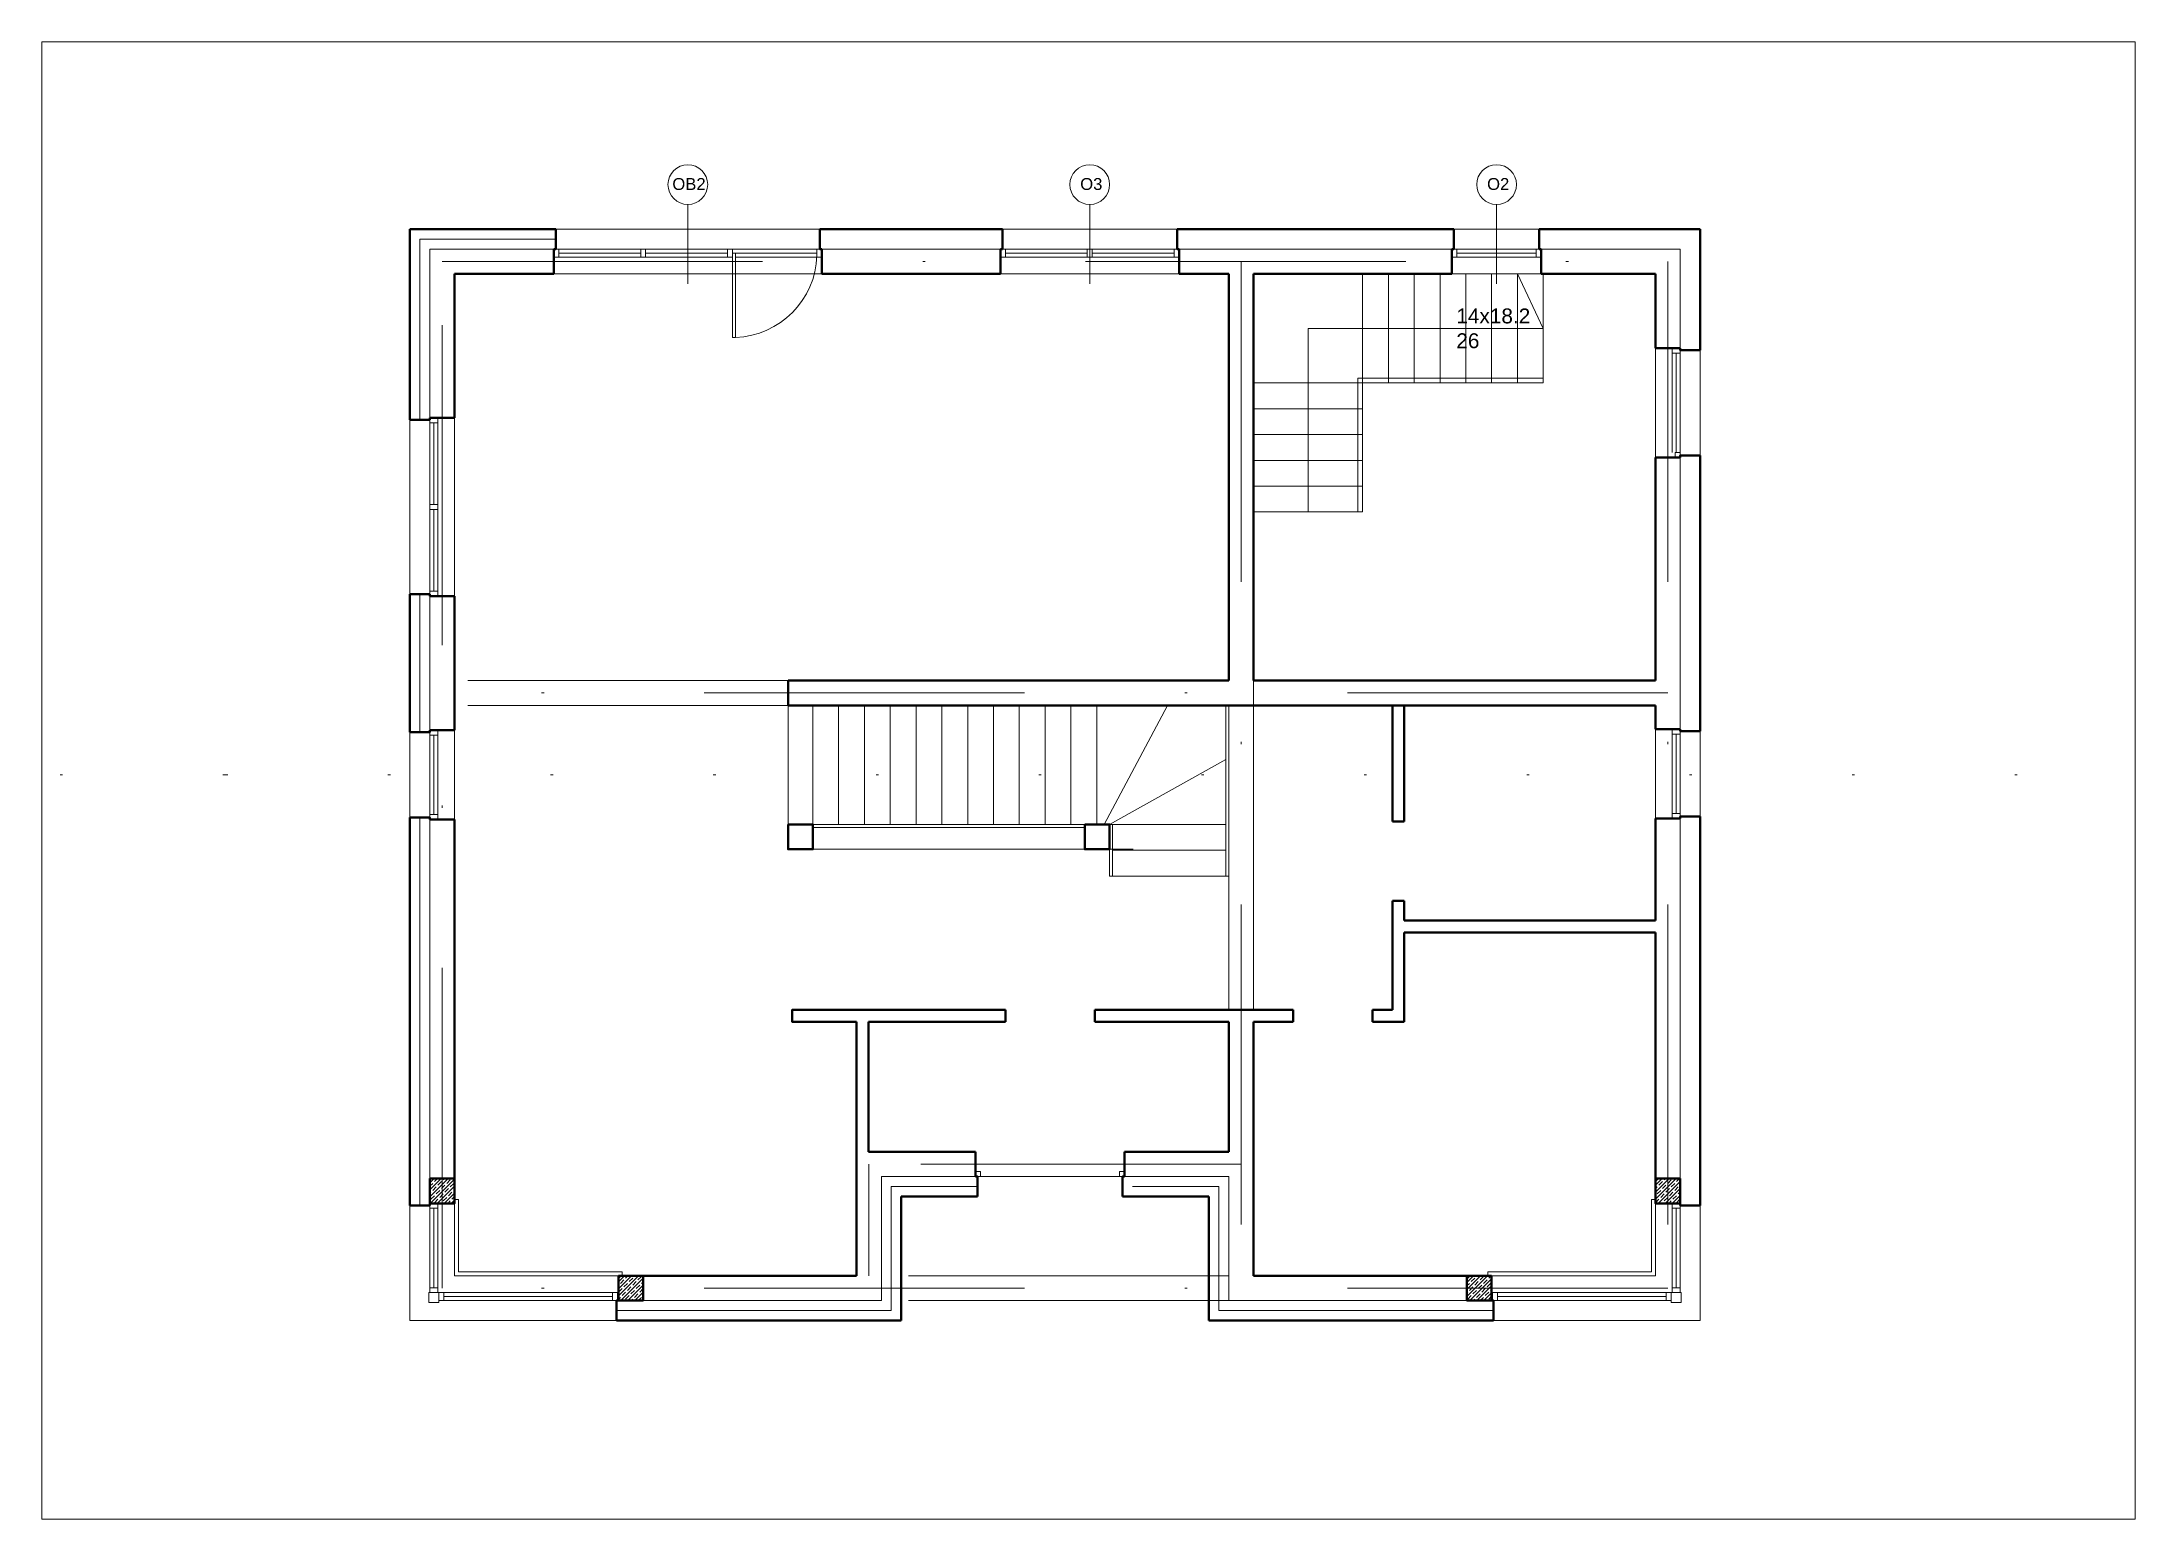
# Paper-space layout 'Layout1' of a CAD drawing. Header units: millimetres. Extents: x -4 to 415, y -20 to 275.
# The model-space entities are those that its viewports show. They can reach past a viewport. Long polylines and large blocks are cut down to what shows.
import ezdxf

# ---------------------------------------------------------------- set-up
doc = ezdxf.new("R2010")
doc.units = ezdxf.units.MM
for name, pattern in [('DASHDOT', [25.4, 12.7, -6.35, 0, -6.35]), ('DASHED', [19.05, 12.7, -6.35]), ('DOT', [6.35, 0, -6.35])]:
    doc.linetypes.add(name, pattern=pattern)
for name, color, linetype, lineweight in [('A-murowane', 6, 'Continuous', 50), ('A-osie', 7, 'DASHDOT', 5), ('A-p.widokowa', 5, 'Continuous', 15), ('A-pod', 5, 'DASHED', 15), ('A-schody', 2, 'Continuous', 0), ('A-stolarka', 1, 'Continuous', 5), ('A-w.ocieplenie', 4, 'BATTING', 5), ('A-wykończenie', 4, 'Continuous', 5), ('B-linia przekrojowa', 40, 'DOT', 20), ('B-materiały', 9, 'Continuous', 0), ('B-opis', 7, 'Continuous', 0)]:
    doc.layers.add(name, color=color, linetype=linetype, lineweight=lineweight)
doc.styles.get("Standard").update_dxf_attribs({"font": 'arial.ttf'})
doc.linetypes.add('BATTING', pattern='A,0.00254,-2.54,[134,ltypeshp.shx,S=2.54,R=0,X=-2.54,Y=0],-5.08,[134,ltypeshp.shx,S=2.54,R=180,X=2.54,Y=0],-2.54', length=10.16254)

# ---------------------------------------------------------------- blocks, each defined once
blk = doc.blocks.new('A$C7FE075C5')
at = {"layer": 'A-stolarka'}
for p, q in [((-5, 0), (-85, 0)), ((-85, -4), (-5, -4)), ((-85, -8), (-5, -8))]:
    blk.add_line(p, q, dxfattribs=at)
for points in [[(-90, 0), (-85, 0), (-85, -8), (-90, -8), (-90, 0)], [(-5, 0), (0, 0), (0, -8), (-5, -8), (-5, 0)]]:
    blk.add_lwpolyline(points, dxfattribs=at)
blk = doc.blocks.new('A$C77EB5EB5')
at = {"layer": 'A-stolarka'}
for p, q in [((-5, 0), (-175, 0)), ((-175, -4), (-92.5, -4)), ((-175, -8), (-92.5, -8)), ((-87.5, -4), (-5, -4)), ((-87.5, -8), (-5, -8))]:
    blk.add_line(p, q, dxfattribs=at)
for points in [[(-180, 0), (-175, 0), (-175, -8), (-180, -8), (-180, 0)], [(-92.5, 0), (-87.5, 0), (-87.5, -8), (-92.5, -8), (-92.5, 0)], [(-5, 0), (0, 0), (0, -8), (-5, -8), (-5, 0)]]:
    blk.add_lwpolyline(points, dxfattribs=at)
blk = doc.blocks.new('A$C116A1207')
at = {"layer": 'A-stolarka'}
for p, q in [((-8, -5), (-8, -105)), ((-4, -5), (-4, -105)), ((0, -105), (0, -5))]:
    blk.add_line(p, q, dxfattribs=at)
for points in [[(0, 0), (0, -5), (-8, -5), (-8, 0), (0, 0)], [(0, -105), (0, -110), (-5, -110), (-5, -105), (0, -105)]]:
    blk.add_lwpolyline(points, dxfattribs=at)
blk = doc.blocks.new('A$C386A056A')
at = {"layer": 'A-stolarka'}
for p, q in [((-25, 0), (-25, -90)), ((-17, 0), (-17, -90)), ((-25, -5), (-17, -5)), ((-21, -5), (-21, -85)), ((-25, -85), (-17, -85))]:
    blk.add_line(p, q, dxfattribs=at)
blk = doc.blocks.new('A$C6DA452C0')
at = {"layer": 'A-stolarka'}
for p, q in [((175, 8), (5, 8)), ((175, 4), (5, 4)), ((5, 0), (175, 0))]:
    blk.add_line(p, q, dxfattribs=at)
for points in [[(5, 0), (0, 0), (0, 8), (5, 8), (5, 0)], [(180, 0), (175, 0), (175, 8), (180, 8), (180, 0)]]:
    blk.add_lwpolyline(points, dxfattribs=at)

msp = doc.modelspace()

# ---------------------------------------------------------------- hatches: boundary and pattern name
at = {"layer": 'B-materiały'}
h = msp.add_hatch(dxfattribs=at)
h.set_pattern_fill('JIS_STN_1E', color=256, scale=5)
h.paths.add_polyline_path([(3078.3, 3096.7), (3078.3, 3071.7), (3103.3, 3071.7), (3103.3, 3096.7)])
h = msp.add_hatch(dxfattribs=at)
h.set_pattern_fill('JIS_STN_1E', color=256, scale=5)
h.paths.add_polyline_path([(4338.3, 3096.7), (4338.3, 3071.7), (4313.3, 3071.7), (4313.3, 3096.7)])
h = msp.add_hatch(dxfattribs=at)
h.set_pattern_fill('JIS_STN_1E', color=256, scale=5)
h.paths.add_polyline_path([(3268.3, 2998.7), (3268.3, 2973.7), (3293.3, 2973.7), (3293.3, 2998.7)])
h = msp.add_hatch(dxfattribs=at)
h.set_pattern_fill('JIS_STN_1E', color=256, scale=5)
h.paths.add_polyline_path([(4148.3, 2998.7), (4148.3, 2973.7), (4123.3, 2973.7), (4123.3, 2998.7)])

# ---------------------------------------------------------------- linework, layer by layer
at = {"layer": 'A-murowane'}
for p, q in [((3058.3, 4053.7), (3205.3, 4053.7)), ((3058.3, 3861.7), (3058.3, 4053.7)), ((3471.3, 4053.7), (3655.3, 4053.7)), ((3831.3, 4053.7), (4110.3, 4053.7)), ((4196.3, 4053.7), (4358.3, 4053.7)), ((4358.3, 4053.7), (4358.3, 3931.7)), ((3203.3, 4008.7), (3203.3, 4033.7)), ((3473.3, 4008.7), (3473.3, 4033.7)), ((3653.3, 4008.7), (3653.3, 4033.7)), ((3833.3, 4008.7), (3833.3, 4033.7)), ((4108.3, 4008.7), (4108.3, 4033.7)), ((4198.3, 4008.7), (4198.3, 4033.7)), ((3103.3, 4008.7), (3203.3, 4008.7)), ((3103.3, 3863.7), (3103.3, 4008.7)), ((3473.3, 4008.7), (3653.3, 4008.7)), ((3833.3, 4008.7), (3883.3, 4008.7)), ((3883.3, 4008.7), (3883.3, 3598.7)), ((3908.3, 4008.7), (4108.3, 4008.7)), ((3908.3, 4008.7), (3908.3, 3598.7)), ((4198.3, 4008.7), (4313.3, 4008.7)), ((4313.3, 4008.7), (4313.3, 3933.7)), ((4313.3, 3933.7), (4338.3, 3933.7)), ((3078.3, 3863.7), (3103.3, 3863.7)), ((4313.3, 3823.7), (4338.3, 3823.7)), ((4313.3, 3823.7), (4313.3, 3598.7)), ((4358.3, 3825.7), (4358.3, 3547.7)), ((3058.3, 3546.7), (3058.3, 3685.7)), ((3078.3, 3683.7), (3103.3, 3683.7)), ((3103.3, 3548.7), (3103.3, 3683.7)), ((3439.3, 3598.7), (3883.3, 3598.7)), ((3439.3, 3573.7), (3439.3, 3598.7)), ((4313.3, 3598.7), (3908.3, 3598.7)), ((4313.3, 3573.7), (3439.3, 3573.7)), ((4048.3, 3573.7), (4048.3, 3456.7)), ((4060.3, 3573.7), (4060.3, 3456.7)), ((4313.3, 3573.7), (4313.3, 3549.7)), ((3078.3, 3548.7), (3103.3, 3548.7)), ((4313.3, 3549.7), (4338.3, 3549.7)), ((4338.3, 3549.7), (4338.3, 3547.7)), ((4338.3, 3547.7), (4358.3, 3547.7)), ((3058.3, 3069.7), (3058.3, 3460.7)), ((4313.3, 3459.7), (4338.3, 3459.7)), ((4313.3, 3459.7), (4313.3, 3356.7)), ((4338.3, 3461.7), (4358.3, 3461.7)), ((4338.3, 3459.7), (4338.3, 3461.7)), ((4358.3, 3069.7), (4358.3, 3461.7)), ((3078.3, 3458.7), (3103.3, 3458.7)), ((3103.3, 3071.7), (3103.3, 3458.7)), ((4048.3, 3456.7), (4060.3, 3456.7)), ((4048.3, 3376.7), (4060.3, 3376.7)), ((4048.3, 3376.7), (4048.3, 3266.7)), ((4060.3, 3376.7), (4060.3, 3356.7)), ((4060.3, 3356.7), (4313.3, 3356.7)), ((4060.3, 3344.7), (4313.3, 3344.7)), ((4060.3, 3344.7), (4060.3, 3254.7)), ((4313.3, 3344.7), (4313.3, 3096.7)), ((3658.3, 3266.7), (3443.3, 3266.7)), ((3508.3, 3254.7), (3508.3, 2998.7)), ((3520.3, 3254.7), (3520.3, 3123.7)), ((3658.3, 3254.7), (3520.3, 3254.7)), ((3658.3, 3266.7), (3658.3, 3254.7)), ((3948.3, 3266.7), (3748.3, 3266.7)), ((3748.3, 3266.7), (3748.3, 3254.7)), ((3883.3, 3254.7), (3748.3, 3254.7)), ((3883.3, 3254.7), (3883.3, 3123.7)), ((3908.3, 3254.7), (3908.3, 2998.7)), ((3948.3, 3254.7), (3908.3, 3254.7)), ((3948.3, 3266.7), (3948.3, 3254.7)), ((4048.3, 3266.7), (4028.3, 3266.7)), ((4028.3, 3266.7), (4028.3, 3254.7)), ((4060.3, 3254.7), (4028.3, 3254.7)), ((3628.3, 3123.7), (3520.3, 3123.7)), ((3628.3, 3123.7), (3628.3, 3098.7)), ((3778.3, 3123.7), (3778.3, 3098.7)), ((3883.3, 3123.7), (3778.3, 3123.7)), ((3103.3, 3071.7), (3078.3, 3071.7)), ((3630.3, 3078.7), (3553.3, 3078.7)), ((3553.3, 3078.7), (3553.3, 2953.7)), ((3863.3, 3078.7), (3776.3, 3078.7)), ((3863.3, 3078.7), (3863.3, 2953.7)), ((4313.3, 3071.7), (4338.3, 3071.7)), ((3508.3, 2998.7), (3268.3, 2998.7)), ((3268.3, 2973.7), (3268.3, 2998.7)), ((4123.3, 2998.7), (3908.3, 2998.7)), ((3553.3, 2953.7), (3266.3, 2953.7)), ((3863.3, 2953.7), (4150.3, 2953.7))]:
    msp.add_line(p, q, dxfattribs=at)
for points in [[(3203.3, 4033.7), (3205.3, 4033.7), (3205.3, 4053.7)], [(3471.3, 4053.7), (3471.3, 4033.7), (3473.3, 4033.7)], [(3655.3, 4053.7), (3655.3, 4033.7), (3653.3, 4033.7)], [(3831.3, 4053.7), (3831.3, 4033.7), (3833.3, 4033.7)], [(4108.3, 4033.7), (4110.3, 4033.7), (4110.3, 4053.7)], [(4196.3, 4053.7), (4196.3, 4033.7), (4198.3, 4033.7)], [(4338.3, 3933.7), (4338.3, 3931.7), (4358.3, 3931.7)], [(3078.3, 3863.7), (3078.3, 3861.7), (3058.3, 3861.7)], [(4338.3, 3823.7), (4338.3, 3825.7), (4358.3, 3825.7)], [(3078.3, 3683.7), (3078.3, 3685.7), (3058.3, 3685.7)], [(3078.3, 3548.7), (3078.3, 3546.7), (3058.3, 3546.7)], [(3058.3, 3460.7), (3078.3, 3460.7), (3078.3, 3458.7)], [(3508.3, 3254.7), (3443.3, 3254.7), (3443.3, 3266.7), (3508.3, 3266.7)], [(3630.3, 3078.7), (3630.3, 3098.7), (3628.3, 3098.7)], [(3776.3, 3078.7), (3776.3, 3098.7), (3778.3, 3098.7)], [(3078.3, 3071.7), (3078.3, 3069.7), (3058.3, 3069.7)], [(4338.3, 3071.7), (4338.3, 3069.7), (4358.3, 3069.7)], [(3268.3, 2973.7), (3266.3, 2973.7), (3266.3, 2953.7)], [(4148.3, 2973.7), (4150.3, 2973.7), (4150.3, 2953.7)]]:
    msp.add_lwpolyline(points, dxfattribs=at)
for points in [[(3439.3, 3453.7), (3439.3, 3428.7), (3464.3, 3428.7), (3464.3, 3453.7)], [(3738.3, 3453.7), (3738.3, 3428.7), (3763.3, 3428.7), (3763.3, 3453.7)], [(3078.3, 3096.7), (3078.3, 3071.7), (3103.3, 3071.7), (3103.3, 3096.7)], [(4338.3, 3096.7), (4338.3, 3071.7), (4313.3, 3071.7), (4313.3, 3096.7)], [(3268.3, 2998.7), (3268.3, 2973.7), (3293.3, 2973.7), (3293.3, 2998.7)], [(4148.3, 2998.7), (4148.3, 2973.7), (4123.3, 2973.7), (4123.3, 2998.7)]]:
    msp.add_lwpolyline(points, close=True, dxfattribs=at)
at = {"layer": 'A-osie'}
for p, q in [((3090.8, 2986.2), (3090.8, 4021.2)), ((3090.8, 4021.2), (4325.8, 4021.2)), ((3895.8, 4021.2), (3895.8, 2986.2)), ((4325.8, 4021.2), (4325.8, 2986.2)), ((4325.8, 3586.2), (3090.8, 3586.2)), ((3895.8, 3111.2), (3520.8, 3111.2)), ((3520.8, 3111.2), (3520.8, 2998.7)), ((4325.8, 2986.2), (3090.8, 2986.2))]:
    msp.add_line(p, q, dxfattribs=at)
at = {"layer": 'A-p.widokowa'}
for points in [[(3107.3, 3002.7), (3107.3, 3075.7), (3103.3, 3075.7)], [(4309.3, 3002.7), (4309.3, 3075.7), (4313.3, 3075.7)], [(3107.3, 3002.7), (3272.3, 3002.7), (3272.3, 2998.7)], [(4309.3, 3002.7), (4144.3, 3002.7), (4144.3, 2998.7)]]:
    msp.add_lwpolyline(points, dxfattribs=at)
at = {"layer": 'A-pod'}
for p, q in [((3205.3, 4053.7), (3471.3, 4053.7)), ((3655.3, 4053.7), (3831.3, 4053.7)), ((4110.3, 4053.7), (4196.3, 4053.7)), ((3203.3, 4008.7), (3473.3, 4008.7)), ((3653.3, 4008.7), (3833.3, 4008.7)), ((4108.3, 4008.7), (4198.3, 4008.7)), ((4313.3, 3933.7), (4313.3, 3823.7)), ((4358.3, 3825.7), (4358.3, 3931.7)), ((3058.3, 3685.7), (3058.3, 3861.7)), ((3103.3, 3863.7), (3103.3, 3683.7)), ((3439.3, 3598.7), (3103.3, 3598.7)), ((3439.3, 3573.7), (3103.3, 3573.7)), ((3439.3, 3453.7), (3439.3, 3573.7)), ((3464.3, 3453.7), (3464.3, 3573.7)), ((3883.3, 3573.7), (3883.3, 3266.7)), ((3908.3, 3573.7), (3908.3, 3266.7)), ((3058.3, 3460.7), (3058.3, 3546.7)), ((3103.3, 3458.7), (3103.3, 3548.7)), ((4313.3, 3549.7), (4313.3, 3459.7)), ((4358.3, 3461.7), (4358.3, 3547.7)), ((3464.3, 3453.7), (3883.3, 3453.7)), ((3464.3, 3428.7), (3883.3, 3428.7)), ((3058.3, 3069.7), (3058.3, 2953.7)), ((3103.3, 2998.7), (3103.3, 3071.7)), ((4313.3, 2998.7), (4313.3, 3071.7)), ((4358.3, 3069.7), (4358.3, 2953.7)), ((3268.3, 2998.7), (3103.3, 2998.7)), ((3883.3, 2998.7), (3533.3, 2998.7)), ((4148.3, 2998.7), (4313.3, 2998.7)), ((3266.3, 2953.7), (3058.3, 2953.7)), ((3883.3, 2973.7), (3533.3, 2973.7)), ((4150.3, 2953.7), (4358.3, 2953.7))]:
    msp.add_line(p, q, dxfattribs=at)
at = {"layer": 'A-schody'}
for p, q in [((4018.3, 3898.7), (4018.3, 4008.7)), ((4044.3, 3898.7), (4044.3, 4008.7)), ((4070.3, 3898.7), (4070.3, 4008.7)), ((4096.3, 3898.7), (4096.3, 4008.7)), ((4122.3, 3898.7), (4122.3, 4008.7)), ((4148.3, 3898.7), (4148.3, 4008.7)), ((4174.3, 3898.7), (4174.3, 4008.7)), ((4200.3, 3953.7), (4174.3, 4008.7)), ((4200.3, 3898.7), (4200.3, 4008.7)), ((4200.3, 3953.7), (3963.3, 3953.7)), ((3963.3, 3768.7), (3963.3, 3953.7)), ((4013.3, 3903.7), (4013.3, 3768.7)), ((4013.3, 3903.7), (4200.3, 3903.7)), ((4018.3, 3898.7), (3908.3, 3898.7)), ((4018.3, 3898.7), (4018.3, 3768.7)), ((4018.3, 3898.7), (4200.3, 3898.7)), ((4018.3, 3872.7), (3908.3, 3872.7)), ((4018.3, 3846.7), (3908.3, 3846.7)), ((4018.3, 3820.7), (3908.3, 3820.7)), ((4018.3, 3794.7), (3908.3, 3794.7)), ((4018.3, 3768.7), (3908.3, 3768.7)), ((3464.3, 3453.7), (3464.3, 3573.7)), ((3490.3, 3453.7), (3490.3, 3573.7)), ((3516.3, 3453.7), (3516.3, 3573.7)), ((3542.3, 3453.7), (3542.3, 3573.7)), ((3568.3, 3453.7), (3568.3, 3573.7)), ((3594.3, 3453.7), (3594.3, 3573.7)), ((3620.3, 3453.7), (3620.3, 3573.7)), ((3646.3, 3453.7), (3646.3, 3573.7)), ((3672.3, 3453.7), (3672.3, 3573.7)), ((3698.3, 3453.7), (3698.3, 3573.7)), ((3724.3, 3453.7), (3724.3, 3573.7)), ((3750.3, 3453.7), (3750.3, 3573.7)), ((3757.7, 3453.7), (3821.5, 3573.7)), ((3880.3, 3401.7), (3880.3, 3573.7)), ((3883.3, 3401.7), (3883.3, 3573.7)), ((3763.3, 3453.7), (3880.3, 3519.3)), ((3464.3, 3453.7), (3750.3, 3453.7)), ((3464.3, 3450.7), (3738.3, 3450.7)), ((3763.3, 3453.7), (3880.3, 3453.7)), ((3763.3, 3401.7), (3763.3, 3453.7)), ((3766.3, 3401.7), (3766.3, 3453.7)), ((3766.3, 3427.7), (3880.3, 3427.7)), ((3763.3, 3401.7), (3883.3, 3401.7))]:
    msp.add_line(p, q, dxfattribs=at)
at = {"layer": 'A-stolarka'}
for p, q in [((3338.3, 3998.7), (3338.3, 4078.7)), ((3743.3, 3998.7), (3743.3, 4078.7)), ((4153.3, 3998.7), (4153.3, 4078.7)), ((3290.8, 4033.7), (3208.3, 4033.7)), ((3208.3, 4029.7), (3290.8, 4029.7)), ((3468.3, 4033.7), (3295.8, 4033.7)), ((3295.8, 4029.7), (3378.3, 4029.7)), ((3383.3, 4029.7), (3468.3, 4029.7)), ((3290.8, 4025.7), (3208.3, 4025.7)), ((3295.8, 4025.7), (3383.3, 4025.7)), ((3386.3, 4025.7), (3468.3, 4025.7)), ((3078.3, 3863.7), (3078.3, 3683.7)), ((3086.3, 3863.7), (3086.3, 3683.7)), ((3078.3, 3858.7), (3086.3, 3858.7)), ((3082.3, 3858.7), (3082.3, 3776.2)), ((3078.3, 3776.2), (3086.3, 3776.2)), ((3078.3, 3771.2), (3086.3, 3771.2)), ((3082.3, 3771.2), (3082.3, 3688.7)), ((3078.3, 3688.7), (3086.3, 3688.7)), ((3908.3, 3598.7), (3908.3, 3573.7)), ((3633.3, 3098.7), (3773.3, 3098.7))]:
    msp.add_line(p, q, dxfattribs=at)
for points in [[(3203.3, 4033.7), (3208.3, 4033.7), (3208.3, 4025.7), (3203.3, 4025.7), (3203.3, 4033.7)], [(3290.8, 4033.7), (3295.8, 4033.7), (3295.8, 4025.7), (3290.8, 4025.7), (3290.8, 4033.7)], [(3378.3, 4033.7), (3383.3, 4033.7), (3383.3, 4025.7), (3378.3, 4025.7), (3378.3, 4033.7)], [(3383.3, 4029.7), (3383.3, 3944.7), (3386.3, 3944.7), (3386.3, 4029.7)], [(3468.3, 4033.7), (3473.3, 4033.7), (3473.3, 4025.7), (3468.3, 4025.7), (3468.3, 4033.7)], [(3077.3, 2981.7), (3077.3, 2971.7), (3087.3, 2971.7), (3087.3, 2981.7), (3077.3, 2981.7)], [(4339.3, 2981.7), (4339.3, 2971.7), (4329.3, 2971.7), (4329.3, 2981.7), (4339.3, 2981.7)]]:
    msp.add_lwpolyline(points, dxfattribs=at)
for points in [[(3628.3, 3098.7), (3633.3, 3098.7), (3633.3, 3103.7), (3628.3, 3103.7)], [(3773.3, 3098.7), (3778.3, 3098.7), (3778.3, 3103.7), (3773.3, 3103.7)]]:
    msp.add_lwpolyline(points, close=True, dxfattribs=at)
for centre in [(3338.3, 4098.7), (3743.3, 4098.7), (4153.3, 4098.7)]:
    msp.add_circle(centre, 20, dxfattribs=at)
msp.add_arc((3383.2, 4029.8), 85.2, 272.104, 358.2443, dxfattribs=at)
at = {"layer": 'A-w.ocieplenie'}
for p, q in [((3068.3, 3861.7), (3068.3, 4043.7)), ((3205.3, 4043.7), (3068.3, 4043.7)), ((3068.3, 3546.7), (3068.3, 3685.7)), ((3068.3, 3069.7), (3068.3, 3460.7)), ((3630.3, 3088.7), (3543.3, 3088.7)), ((3543.3, 3088.7), (3543.3, 2963.7)), ((3786.3, 3088.7), (3873.3, 3088.7)), ((3873.3, 3088.7), (3873.3, 2963.7)), ((3266.3, 2963.7), (3543.3, 2963.7)), ((4150.3, 2963.7), (3873.3, 2963.7))]:
    msp.add_line(p, q, dxfattribs=at)
at = {"layer": 'A-wykończenie'}
for p, q in [((3078.3, 4033.7), (3203.3, 4033.7)), ((3078.3, 3863.7), (3078.3, 4033.7)), ((3473.3, 4033.7), (3653.3, 4033.7)), ((3833.3, 4033.7), (4108.3, 4033.7)), ((4108.3, 4033.7), (4110.3, 4033.7)), ((4196.3, 4033.7), (4338.3, 4033.7)), ((4338.3, 4033.7), (4338.3, 3933.7)), ((4338.3, 3933.7), (4338.3, 3931.7)), ((4338.3, 3823.7), (4338.3, 3825.7)), ((4338.3, 3823.7), (4338.3, 3549.7)), ((3078.3, 3548.7), (3078.3, 3683.7)), ((4338.3, 3549.7), (4338.3, 3547.7)), ((4338.3, 3459.7), (4338.3, 3461.7)), ((4338.3, 3459.7), (4338.3, 3096.7)), ((3078.3, 3071.7), (3078.3, 3458.7)), ((3628.3, 3098.7), (3533.3, 3098.7)), ((3533.3, 3098.7), (3533.3, 2973.7)), ((3883.3, 3098.7), (3778.3, 3098.7)), ((3883.3, 3098.7), (3883.3, 2973.7)), ((3533.3, 2973.7), (3268.3, 2973.7)), ((4123.3, 2973.7), (3883.3, 2973.7))]:
    msp.add_line(p, q, dxfattribs=at)
at = {"layer": 'B-linia przekrojowa'}
for q in [(2602.2, 3503.7), (4901.5, 3503.7)]:
    msp.add_line((2872.2, 3503.7), q, dxfattribs=at)

# ---------------------------------------------------------------- block references
at = {"layer": 'A-murowane'}
msp.add_blockref('A$C386A056A', (3103.3, 3548.7), dxfattribs=at)
at = {"layer": 'A-stolarka'}
for name, p in [('A$C77EB5EB5', (3833.3, 4033.7)), ('A$C7FE075C5', (4198.3, 4033.7)), ('A$C116A1207', (4338.3, 3933.7)), ('A$C6DA452C0', (3087.3, 2973.7))]:
    msp.add_blockref(name, p, dxfattribs=at)
at = {"layer": 'A-stolarka', "rotation": 270}
for p in [(4338.3, 3459.7), (3086.3, 2981.7)]:
    msp.add_blockref('A$C7FE075C5', p, dxfattribs=at)
at = {"layer": 'A-stolarka', "xscale": -1}
for name, p, rotation in [('A$C7FE075C5', (4330.3, 2981.7), 90.00000000000416), ('A$C6DA452C0', (4329.3, 2973.7), 4.156675004196587e-12)]:
    msp.add_blockref(name, p, dxfattribs=dict(at, rotation=rotation))

# ---------------------------------------------------------------- texts
at = {"layer": 'A-stolarka', "char_height": 12, "attachment_point": 1}
for s, insert in [('OB2', (3322.7, 4105.3)), ('O3', (3733.7, 4105.3)), ('O2', (4143.7, 4105.3))]:
    msp.add_mtext_dynamic_manual_height_columns(s, width=13.143, gutter_width=12.5, heights=[0], dxfattribs=dict(at, insert=insert))
at = {"layer": 'B-opis', "insert": (4106.1, 3973.8), "char_height": 15, "attachment_point": 1}
msp.add_mtext_dynamic_manual_height_columns('\\pi6.5715;14x18.2\\P26', width=13.143, gutter_width=12.5, heights=[0], dxfattribs=at)

psp = doc.layouts.get("Layout1")

# ---------------------------------------------------------------- viewports
at = {"layer": 'A-stolarka'}
psp.add_viewport(center=(205.4, 127.41), size=(418.4, 295.4014), view_center_point=(3742.05, 3497.96), view_height=1489.248, dxfattribs=at)

doc.saveas('drawing.dxf')
